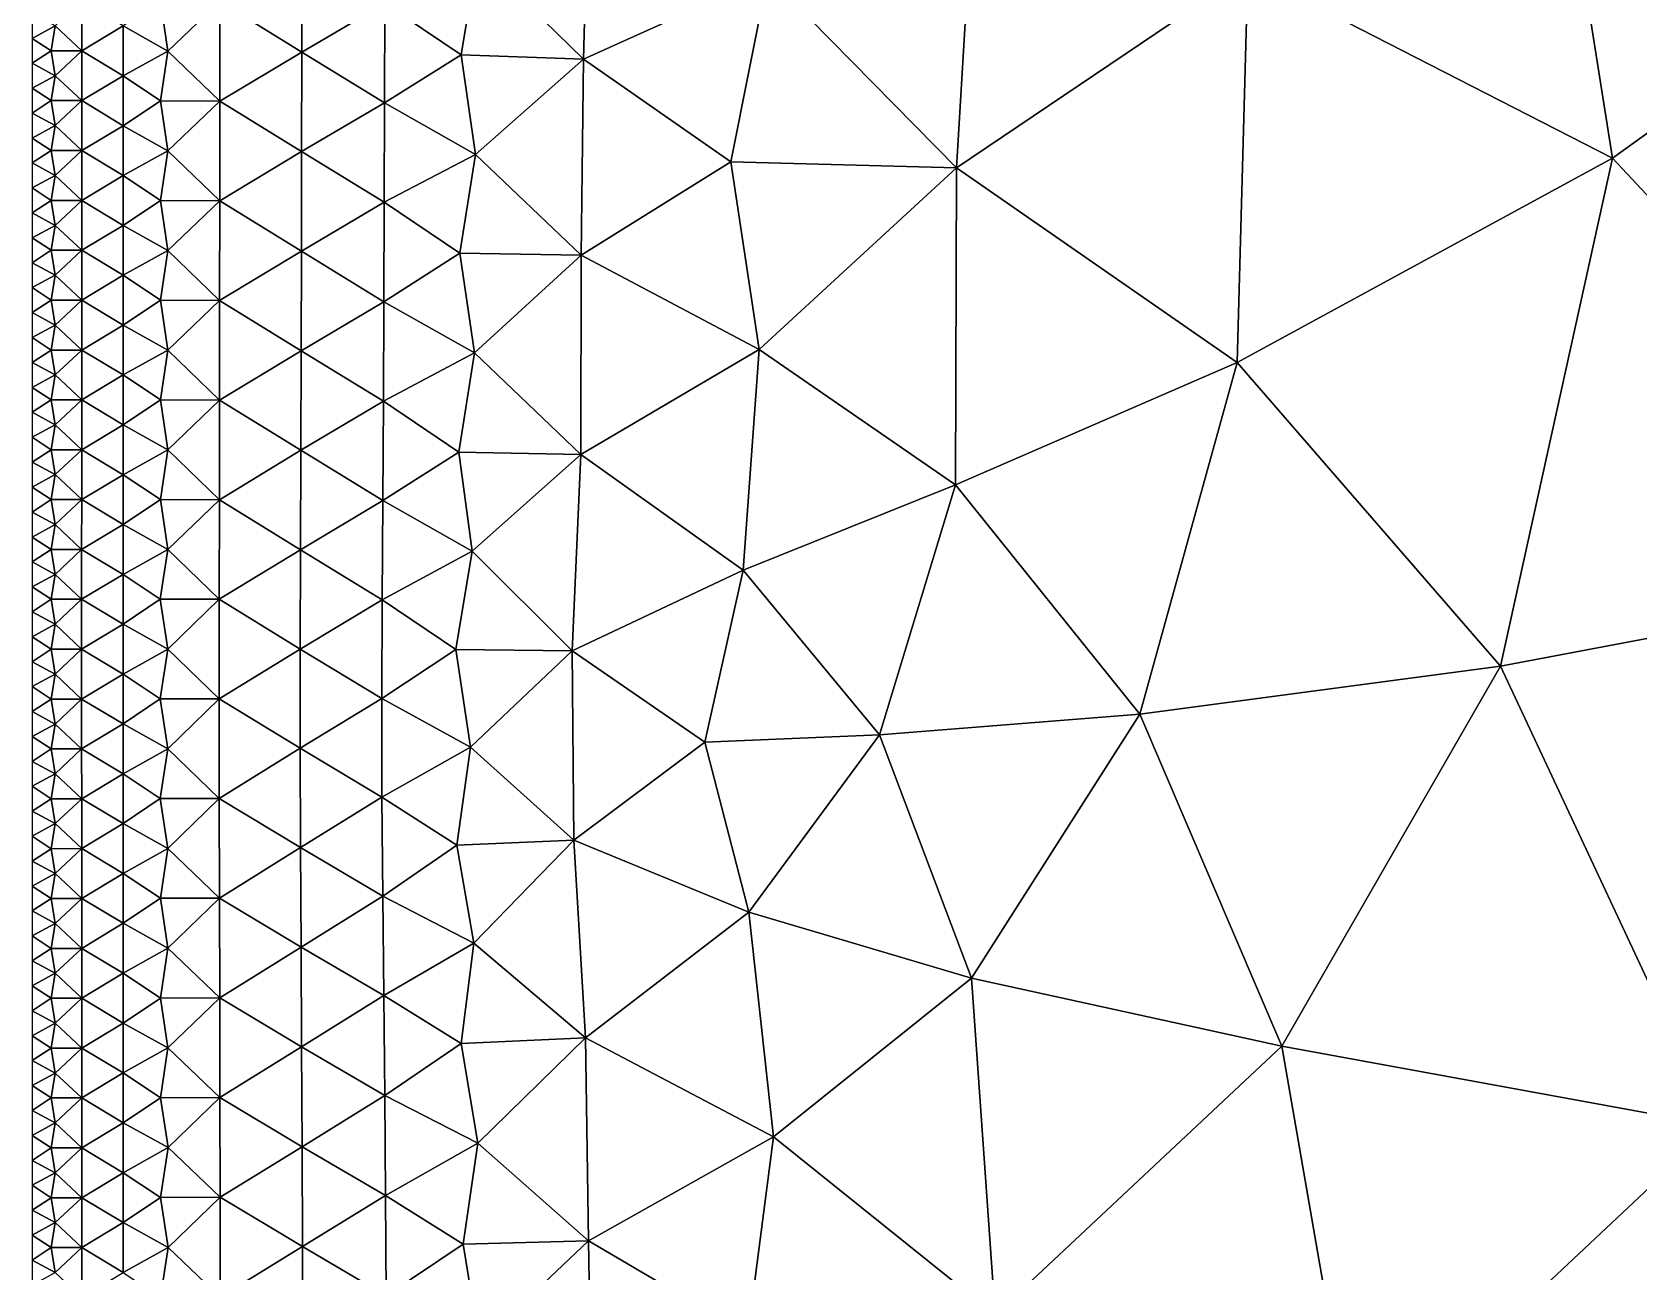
# Model space of a CAD drawing. Header units: metres. Extents: x 0 to 72, y -280 to 0.
# Drawn here: x 0.02 to 12.92, y -198.03 to -188.08 of the extents above; entities that cross this region are included whole.
import ezdxf

# ---------------------------------------------------------------- set-up
doc = ezdxf.new("R2010")
doc.units = ezdxf.units.M

msp = doc.modelspace()

# ---------------------------------------------------------------- linework, layer by layer
at = {"layer": 'layer', "color": 0}
for points in [[(12.7082, -189.088), (11.9925, -184.579), (9.7798, -187.588)], [(12.7082, -189.088), (17.0888, -185.937), (11.9925, -184.579)], [(15.8155, -192.409), (17.0888, -185.937), (12.7082, -189.088)], [(4.49052, -186.678), (3.59592, -187.461), (4.44672, -188.295)], [(4.49052, -186.678), (4.44672, -188.295), (5.92533, -187.625)], [(7.44162, -189.166), (7.59137, -186.663), (5.92533, -187.625)], [(7.44162, -189.166), (9.7798, -187.588), (7.59137, -186.663)], [(2.18621, -187.436), (1.52734, -187.831), (2.18438, -188.237)], [(2.18621, -187.436), (2.18438, -188.237), (2.8522, -187.846)], [(3.59592, -187.461), (2.8522, -187.846), (3.46317, -188.26)], [(3.59592, -187.461), (3.46317, -188.26), (4.44672, -188.295)], [(5.92533, -187.625), (4.44672, -188.295), (5.63018, -189.119)], [(5.92533, -187.625), (5.63018, -189.119), (7.44162, -189.166)], [(9.6951, -190.728), (9.7798, -187.588), (7.44162, -189.166)], [(9.6951, -190.728), (12.7082, -189.088), (9.7798, -187.588)], [(0.02, -187.926), (0.02, -188.127), (0.204028, -188.027)], [(0.417988, -187.827), (0.204028, -188.027), (0.41796, -188.227)], [(0.417988, -187.827), (0.41796, -188.227), (0.750919, -188.027)], [(1.05088, -187.828), (0.750919, -188.027), (1.11032, -188.229)], [(1.05088, -187.828), (1.11032, -188.229), (1.52734, -187.831)], [(1.52734, -187.831), (1.11032, -188.229), (1.52661, -188.631)], [(1.52734, -187.831), (1.52661, -188.631), (2.18438, -188.237)], [(2.8522, -187.846), (2.18438, -188.237), (2.84822, -188.645)], [(2.8522, -187.846), (2.84822, -188.645), (3.46317, -188.26)], [(0.204028, -188.027), (0.02, -188.127), (0.173519, -188.227)], [(0.204028, -188.027), (0.173519, -188.227), (0.41796, -188.227)], [(0.750919, -188.027), (0.41796, -188.227), (0.750849, -188.428)], [(0.750919, -188.027), (0.750849, -188.428), (1.11032, -188.229)], [(0.02, -188.127), (0.02, -188.327), (0.173519, -188.227)], [(0.173519, -188.227), (0.02, -188.327), (0.204016, -188.427)], [(0.173519, -188.227), (0.204016, -188.427), (0.41796, -188.227)], [(0.41796, -188.227), (0.204016, -188.427), (0.417932, -188.627)], [(0.41796, -188.227), (0.417932, -188.627), (0.750849, -188.428)], [(1.11032, -188.229), (0.750849, -188.428), (1.05061, -188.629)], [(1.11032, -188.229), (1.05061, -188.629), (1.52661, -188.631)], [(2.18438, -188.237), (1.52661, -188.631), (2.18268, -189.036)], [(2.18438, -188.237), (2.18268, -189.036), (2.84822, -188.645)], [(3.46317, -188.26), (2.84822, -188.645), (3.57989, -189.059)], [(3.46317, -188.26), (3.57989, -189.059), (4.44672, -188.295)], [(4.44672, -188.295), (3.57989, -189.059), (4.42704, -189.867)], [(4.44672, -188.295), (4.42704, -189.867), (5.63018, -189.119)], [(0.02, -188.327), (0.02, -188.527), (0.204016, -188.427)], [(0.204016, -188.427), (0.02, -188.527), (0.17351, -188.627)], [(0.204016, -188.427), (0.17351, -188.627), (0.417932, -188.627)], [(0.750849, -188.428), (0.417932, -188.627), (0.750775, -188.828)], [(0.750849, -188.428), (0.750775, -188.828), (1.05061, -188.629)], [(0.02, -188.527), (0.02, -188.727), (0.17351, -188.627)], [(0.17351, -188.627), (0.02, -188.727), (0.204005, -188.827)], [(0.17351, -188.627), (0.204005, -188.827), (0.417932, -188.627)], [(0.417932, -188.627), (0.204005, -188.827), (0.417905, -189.028)], [(0.417932, -188.627), (0.417905, -189.028), (0.750775, -188.828)], [(1.05061, -188.629), (0.750775, -188.828), (1.11, -189.029)], [(1.05061, -188.629), (1.11, -189.029), (1.52661, -188.631)], [(1.52661, -188.631), (1.11, -189.029), (1.52595, -189.431)], [(1.52661, -188.631), (1.52595, -189.431), (2.18268, -189.036)], [(2.84822, -188.645), (2.18268, -189.036), (2.84542, -189.443)], [(2.84822, -188.645), (2.84542, -189.443), (3.57989, -189.059)], [(0.02, -188.727), (0.02, -188.927), (0.204005, -188.827)], [(0.204005, -188.827), (0.02, -188.927), (0.173502, -189.027)], [(0.204005, -188.827), (0.173502, -189.027), (0.417905, -189.028)], [(0.750775, -188.828), (0.417905, -189.028), (0.750713, -189.228)], [(0.750775, -188.828), (0.750713, -189.228), (1.11, -189.029)], [(0.02, -188.927), (0.02, -189.127), (0.173502, -189.027)], [(0.173502, -189.027), (0.02, -189.127), (0.203995, -189.228)], [(0.173502, -189.027), (0.203995, -189.228), (0.417905, -189.028)], [(0.417905, -189.028), (0.203995, -189.228), (0.41788, -189.428)], [(0.417905, -189.028), (0.41788, -189.428), (0.750713, -189.228)], [(1.11, -189.029), (0.750713, -189.228), (1.05036, -189.429)], [(1.11, -189.029), (1.05036, -189.429), (1.52595, -189.431)], [(2.18268, -189.036), (1.52595, -189.431), (2.18129, -189.836)], [(2.18268, -189.036), (2.18129, -189.836), (2.84542, -189.443)], [(3.57989, -189.059), (2.84542, -189.443), (3.45353, -189.851)], [(3.57989, -189.059), (3.45353, -189.851), (4.42704, -189.867)], [(11.8082, -193.168), (12.7082, -189.088), (9.6951, -190.728)], [(15.8155, -192.409), (12.7082, -189.088), (11.8082, -193.168)], [(0.02, -189.127), (0.02, -189.327), (0.203995, -189.228)], [(0.203995, -189.228), (0.02, -189.327), (0.173494, -189.428)], [(0.203995, -189.228), (0.173494, -189.428), (0.41788, -189.428)], [(0.750713, -189.228), (0.41788, -189.428), (0.750643, -189.628)], [(0.750713, -189.228), (0.750643, -189.628), (1.05036, -189.429)], [(5.63018, -189.119), (4.42704, -189.867), (5.85612, -190.624)], [(5.63018, -189.119), (5.85612, -190.624), (7.44162, -189.166)], [(7.43172, -191.71), (7.44162, -189.166), (5.85612, -190.624)], [(7.43172, -191.71), (9.6951, -190.728), (7.44162, -189.166)], [(0.02, -189.327), (0.02, -189.528), (0.173494, -189.428)], [(0.173494, -189.428), (0.02, -189.528), (0.203984, -189.628)], [(0.173494, -189.428), (0.203984, -189.628), (0.41788, -189.428)], [(0.41788, -189.428), (0.203984, -189.628), (0.417854, -189.828)], [(0.41788, -189.428), (0.417854, -189.828), (0.750643, -189.628)], [(1.05036, -189.429), (0.750643, -189.628), (1.1097, -189.829)], [(1.05036, -189.429), (1.1097, -189.829), (1.52595, -189.431)], [(1.52595, -189.431), (1.1097, -189.829), (1.52531, -190.231)], [(1.52595, -189.431), (1.52531, -190.231), (2.18129, -189.836)], [(2.84542, -189.443), (2.18129, -189.836), (2.84319, -190.242)], [(2.84542, -189.443), (2.84319, -190.242), (3.45353, -189.851)], [(0.02, -189.528), (0.02, -189.728), (0.203984, -189.628)], [(0.203984, -189.628), (0.02, -189.728), (0.173486, -189.828)], [(0.02, -189.728), (0.02, -189.928), (0.173486, -189.828)], [(0.203984, -189.628), (0.173486, -189.828), (0.417854, -189.828)], [(0.750643, -189.628), (0.417854, -189.828), (0.750579, -190.029)], [(0.750643, -189.628), (0.750579, -190.029), (1.1097, -189.829)], [(0.173486, -189.828), (0.02, -189.928), (0.203973, -190.028)], [(0.173486, -189.828), (0.203973, -190.028), (0.417854, -189.828)], [(0.417854, -189.828), (0.203973, -190.028), (0.417824, -190.228)], [(0.417854, -189.828), (0.417824, -190.228), (0.750579, -190.029)], [(1.1097, -189.829), (0.750579, -190.029), (1.0501, -190.229)], [(1.1097, -189.829), (1.0501, -190.229), (1.52531, -190.231)], [(2.18129, -189.836), (1.52531, -190.231), (2.17984, -190.635)], [(2.18129, -189.836), (2.17984, -190.635), (2.84319, -190.242)], [(3.45353, -189.851), (2.84319, -190.242), (3.57268, -190.652)], [(3.45353, -189.851), (3.57268, -190.652), (4.42704, -189.867)], [(4.42704, -189.867), (3.57268, -190.652), (4.42473, -191.468)], [(4.42704, -189.867), (4.42473, -191.468), (5.85612, -190.624)], [(0.02, -189.928), (0.02, -190.128), (0.203973, -190.028)], [(0.203973, -190.028), (0.02, -190.128), (0.173477, -190.228)], [(0.02, -190.128), (0.02, -190.328), (0.173477, -190.228)], [(0.203973, -190.028), (0.173477, -190.228), (0.417824, -190.228)], [(0.750579, -190.029), (0.417824, -190.228), (0.750498, -190.429)], [(0.750579, -190.029), (0.750498, -190.429), (1.0501, -190.229)], [(0.173477, -190.228), (0.02, -190.328), (0.20396, -190.428)], [(0.173477, -190.228), (0.20396, -190.428), (0.417824, -190.228)], [(0.417824, -190.228), (0.20396, -190.428), (0.417791, -190.629)], [(0.417824, -190.228), (0.417791, -190.629), (0.750498, -190.429)], [(1.0501, -190.229), (0.750498, -190.429), (1.10936, -190.63)], [(1.0501, -190.229), (1.10936, -190.63), (1.52531, -190.231)], [(1.52531, -190.231), (1.10936, -190.63), (1.52451, -191.031)], [(1.52531, -190.231), (1.52451, -191.031), (2.17984, -190.635)], [(2.84319, -190.242), (2.17984, -190.635), (2.8405, -191.04)], [(2.84319, -190.242), (2.8405, -191.04), (3.57268, -190.652)], [(0.02, -190.328), (0.02, -190.528), (0.20396, -190.428)], [(0.20396, -190.428), (0.02, -190.528), (0.173466, -190.629)], [(0.20396, -190.428), (0.173466, -190.629), (0.417791, -190.629)], [(0.750498, -190.429), (0.417791, -190.629), (0.750413, -190.829)], [(0.750498, -190.429), (0.750413, -190.829), (1.10936, -190.63)], [(0.02, -190.528), (0.02, -190.729), (0.173466, -190.629)], [(0.173466, -190.629), (0.02, -190.729), (0.203945, -190.829)], [(0.173466, -190.629), (0.203945, -190.829), (0.417791, -190.629)], [(0.417791, -190.629), (0.203945, -190.829), (0.417752, -191.029)], [(0.417791, -190.629), (0.417752, -191.029), (0.750413, -190.829)], [(1.10936, -190.63), (0.750413, -190.829), (1.04978, -191.03)], [(1.10936, -190.63), (1.04978, -191.03), (1.52451, -191.031)], [(2.17984, -190.635), (1.52451, -191.031), (2.17773, -191.434)], [(2.17984, -190.635), (2.17773, -191.434), (2.8405, -191.04)], [(5.85612, -190.624), (4.42473, -191.468), (5.72868, -192.395)], [(5.85612, -190.624), (5.72868, -192.395), (7.43172, -191.71)], [(0.02, -190.729), (0.02, -190.929), (0.203945, -190.829)], [(3.57268, -190.652), (2.8405, -191.04), (3.44631, -191.448)], [(3.57268, -190.652), (3.44631, -191.448), (4.42473, -191.468)], [(8.91377, -193.551), (9.6951, -190.728), (7.43172, -191.71)], [(11.8082, -193.168), (9.6951, -190.728), (8.91377, -193.551)], [(0.203945, -190.829), (0.02, -190.929), (0.173453, -191.029)], [(0.203945, -190.829), (0.173453, -191.029), (0.417752, -191.029)], [(0.750413, -190.829), (0.417752, -191.029), (0.750307, -191.229)], [(0.750413, -190.829), (0.750307, -191.229), (1.04978, -191.03)], [(0.02, -190.929), (0.02, -191.129), (0.173453, -191.029)], [(0.173453, -191.029), (0.02, -191.129), (0.203928, -191.229)], [(0.173453, -191.029), (0.203928, -191.229), (0.417752, -191.029)], [(0.417752, -191.029), (0.203928, -191.229), (0.41771, -191.429)], [(0.417752, -191.029), (0.41771, -191.429), (0.750307, -191.229)], [(1.04978, -191.03), (0.750307, -191.229), (1.10891, -191.43)], [(1.04978, -191.03), (1.10891, -191.43), (1.52451, -191.031)], [(1.52451, -191.031), (1.10891, -191.43), (1.52349, -191.831)], [(1.52451, -191.031), (1.52349, -191.831), (2.17773, -191.434)], [(0.02, -191.129), (0.02, -191.329), (0.203928, -191.229)], [(2.8405, -191.04), (2.17773, -191.434), (2.83534, -191.838)], [(2.8405, -191.04), (2.83534, -191.838), (3.44631, -191.448)], [(0.203928, -191.229), (0.02, -191.329), (0.17344, -191.429)], [(0.203928, -191.229), (0.17344, -191.429), (0.41771, -191.429)], [(0.750307, -191.229), (0.41771, -191.429), (0.750202, -191.63)], [(0.750307, -191.229), (0.750202, -191.63), (1.10891, -191.43)], [(0.02, -191.329), (0.02, -191.529), (0.17344, -191.429)], [(0.17344, -191.429), (0.02, -191.529), (0.203911, -191.629)], [(0.02, -191.529), (0.02, -191.729), (0.203911, -191.629)], [(0.17344, -191.429), (0.203911, -191.629), (0.41771, -191.429)], [(0.41771, -191.429), (0.203911, -191.629), (0.417667, -191.83)], [(0.41771, -191.429), (0.417667, -191.83), (0.750202, -191.63)], [(1.10891, -191.43), (0.750202, -191.63), (1.04937, -191.83)], [(1.10891, -191.43), (1.04937, -191.83), (1.52349, -191.831)], [(2.17773, -191.434), (1.52349, -191.831), (2.17504, -192.233)], [(2.17773, -191.434), (2.17504, -192.233), (2.83534, -191.838)], [(3.44631, -191.448), (2.83534, -191.838), (3.55324, -192.244)], [(3.44631, -191.448), (3.55324, -192.244), (4.42473, -191.468)], [(4.42473, -191.468), (3.55324, -192.244), (4.35586, -193.044)], [(4.42473, -191.468), (4.35586, -193.044), (5.72868, -192.395)], [(0.203911, -191.629), (0.02, -191.729), (0.173426, -191.829)], [(0.203911, -191.629), (0.173426, -191.829), (0.417667, -191.83)], [(0.750202, -191.63), (0.417667, -191.83), (0.75009, -192.03)], [(0.750202, -191.63), (0.75009, -192.03), (1.04937, -191.83)], [(0.02, -191.729), (0.02, -191.93), (0.173426, -191.829)], [(6.82407, -193.719), (7.43172, -191.71), (5.72868, -192.395)], [(8.91377, -193.551), (7.43172, -191.71), (6.82407, -193.719)], [(0.173426, -191.829), (0.02, -191.93), (0.203894, -192.03)], [(0.02, -191.93), (0.02, -192.13), (0.203894, -192.03)], [(0.173426, -191.829), (0.203894, -192.03), (0.417667, -191.83)], [(0.417667, -191.83), (0.203894, -192.03), (0.417627, -192.23)], [(0.417667, -191.83), (0.417627, -192.23), (0.75009, -192.03)], [(1.04937, -191.83), (0.75009, -192.03), (1.10844, -192.23)], [(1.04937, -191.83), (1.10844, -192.23), (1.52349, -191.831)], [(1.52349, -191.831), (1.10844, -192.23), (1.52254, -192.63)], [(1.52349, -191.831), (1.52254, -192.63), (2.17504, -192.233)], [(2.83534, -191.838), (2.17504, -192.233), (2.82943, -192.634)], [(2.83534, -191.838), (2.82943, -192.634), (3.55324, -192.244)], [(0.203894, -192.03), (0.02, -192.13), (0.173414, -192.23)], [(0.203894, -192.03), (0.173414, -192.23), (0.417627, -192.23)], [(0.75009, -192.03), (0.417627, -192.23), (0.750002, -192.43)], [(0.75009, -192.03), (0.750002, -192.43), (1.10844, -192.23)], [(0.02, -192.13), (0.02, -192.33), (0.173414, -192.23)], [(0.173414, -192.23), (0.02, -192.33), (0.20388, -192.43)], [(0.173414, -192.23), (0.20388, -192.43), (0.417627, -192.23)], [(0.417627, -192.23), (0.20388, -192.43), (0.417598, -192.63)], [(0.417627, -192.23), (0.417598, -192.63), (0.750002, -192.43)], [(1.10844, -192.23), (0.750002, -192.43), (1.04902, -192.63)], [(1.10844, -192.23), (1.04902, -192.63), (1.52254, -192.63)], [(2.17504, -192.233), (1.52254, -192.63), (2.17297, -193.03)], [(2.17504, -192.233), (2.17297, -193.03), (2.82943, -192.634)], [(3.55324, -192.244), (2.82943, -192.634), (3.42246, -193.033)], [(3.55324, -192.244), (3.42246, -193.033), (4.35586, -193.044)], [(0.02, -192.33), (0.02, -192.53), (0.20388, -192.43)], [(0.20388, -192.43), (0.02, -192.53), (0.173405, -192.63)], [(0.20388, -192.43), (0.173405, -192.63), (0.417598, -192.63)], [(0.750002, -192.43), (0.417598, -192.63), (0.749935, -192.83)], [(0.750002, -192.43), (0.749935, -192.83), (1.04902, -192.63)], [(5.72868, -192.395), (4.35586, -193.044), (5.41981, -193.778)], [(5.72868, -192.395), (5.41981, -193.778), (6.82407, -193.719)], [(13.5337, -196.853), (15.8155, -192.409), (11.8082, -193.168)], [(0.02, -192.53), (0.02, -192.73), (0.173405, -192.63)], [(0.173405, -192.63), (0.02, -192.73), (0.203871, -192.83)], [(0.173405, -192.63), (0.203871, -192.83), (0.417598, -192.63)], [(0.417598, -192.63), (0.203871, -192.83), (0.417583, -193.03)], [(0.417598, -192.63), (0.417583, -193.03), (0.749935, -192.83)], [(1.04902, -192.63), (0.749935, -192.83), (1.10813, -193.03)], [(1.04902, -192.63), (1.10813, -193.03), (1.52254, -192.63)], [(1.52254, -192.63), (1.10813, -193.03), (1.52218, -193.429)], [(1.52254, -192.63), (1.52218, -193.429), (2.17297, -193.03)], [(2.82943, -192.634), (2.17297, -193.03), (2.82619, -193.427)], [(2.82943, -192.634), (2.82619, -193.427), (3.42246, -193.033)], [(0.02, -192.73), (0.02, -192.93), (0.203871, -192.83)], [(0.203871, -192.83), (0.02, -192.93), (0.173401, -193.03)], [(0.203871, -192.83), (0.173401, -193.03), (0.417583, -193.03)], [(0.749935, -192.83), (0.417583, -193.03), (0.749914, -193.23)], [(0.749935, -192.83), (0.749914, -193.23), (1.10813, -193.03)], [(0.02, -192.93), (0.02, -193.131), (0.173401, -193.03)], [(0.173401, -193.03), (0.02, -193.131), (0.203869, -193.231)], [(0.173401, -193.03), (0.203869, -193.231), (0.417583, -193.03)], [(0.417583, -193.03), (0.203869, -193.231), (0.417586, -193.431)], [(0.417583, -193.03), (0.417586, -193.431), (0.749914, -193.23)], [(1.10813, -193.03), (0.749914, -193.23), (1.04891, -193.43)], [(1.10813, -193.03), (1.04891, -193.43), (1.52218, -193.429)], [(2.17297, -193.03), (1.52218, -193.429), (2.17288, -193.826)], [(2.17297, -193.03), (2.17288, -193.826), (2.82619, -193.427)], [(3.42246, -193.033), (2.82619, -193.427), (3.53909, -193.816)], [(3.42246, -193.033), (3.53909, -193.816), (4.35586, -193.044)], [(4.35586, -193.044), (3.53909, -193.816), (4.36761, -194.563)], [(4.35586, -193.044), (4.36761, -194.563), (5.41981, -193.778)], [(0.02, -193.131), (0.02, -193.331), (0.203869, -193.231)], [(10.0519, -196.216), (11.8082, -193.168), (8.91377, -193.551)], [(13.5337, -196.853), (11.8082, -193.168), (10.0519, -196.216)], [(0.203869, -193.231), (0.02, -193.331), (0.173403, -193.431)], [(0.02, -193.331), (0.02, -193.531), (0.173403, -193.431)], [(0.203869, -193.231), (0.173403, -193.431), (0.417586, -193.431)], [(0.749914, -193.23), (0.417586, -193.431), (0.74994, -193.63)], [(0.749914, -193.23), (0.74994, -193.63), (1.04891, -193.43)], [(0.173403, -193.431), (0.02, -193.531), (0.203875, -193.631)], [(0.173403, -193.431), (0.203875, -193.631), (0.417586, -193.431)], [(0.417586, -193.431), (0.203875, -193.631), (0.417609, -193.831)], [(0.417586, -193.431), (0.417609, -193.831), (0.74994, -193.63)], [(1.04891, -193.43), (0.74994, -193.63), (1.10821, -193.83)], [(1.04891, -193.43), (1.10821, -193.83), (1.52218, -193.429)], [(1.52218, -193.429), (1.10821, -193.83), (1.52275, -194.229)], [(1.52218, -193.429), (1.52275, -194.229), (2.17288, -193.826)], [(2.82619, -193.427), (2.17288, -193.826), (2.82814, -194.219)], [(2.82619, -193.427), (2.82814, -194.219), (3.53909, -193.816)], [(0.02, -193.531), (0.02, -193.731), (0.203875, -193.631)], [(7.56237, -195.671), (8.91377, -193.551), (6.82407, -193.719)], [(10.0519, -196.216), (8.91377, -193.551), (7.56237, -195.671)], [(0.203875, -193.631), (0.02, -193.731), (0.173411, -193.831)], [(0.02, -193.731), (0.02, -193.931), (0.173411, -193.831)], [(0.203875, -193.631), (0.173411, -193.831), (0.417609, -193.831)], [(0.74994, -193.63), (0.417609, -193.831), (0.750015, -194.031)], [(0.74994, -193.63), (0.750015, -194.031), (1.10821, -193.83)], [(5.41981, -193.778), (5.77312, -195.142), (6.82407, -193.719)], [(6.82407, -193.719), (5.77312, -195.142), (7.56237, -195.671)], [(0.173411, -193.831), (0.02, -193.931), (0.203889, -194.031)], [(0.173411, -193.831), (0.203889, -194.031), (0.417609, -193.831)], [(0.417609, -193.831), (0.203889, -194.031), (0.417652, -194.231)], [(0.417609, -193.831), (0.417652, -194.231), (0.750015, -194.031)], [(1.10821, -193.83), (0.750015, -194.031), (1.04917, -194.23)], [(1.10821, -193.83), (1.04917, -194.23), (1.52275, -194.229)], [(2.17288, -193.826), (1.52275, -194.229), (2.1753, -194.623)], [(2.17288, -193.826), (2.1753, -194.623), (2.82814, -194.219)], [(3.53909, -193.816), (2.82814, -194.219), (3.42848, -194.603)], [(3.53909, -193.816), (3.42848, -194.603), (4.36761, -194.563)], [(5.41981, -193.778), (4.36761, -194.563), (5.77312, -195.142)], [(0.02, -193.931), (0.02, -194.131), (0.203889, -194.031)], [(0.203889, -194.031), (0.02, -194.131), (0.173425, -194.231)], [(0.02, -194.131), (0.02, -194.331), (0.173425, -194.231)], [(0.203889, -194.031), (0.173425, -194.231), (0.417652, -194.231)], [(0.750015, -194.031), (0.417652, -194.231), (0.750141, -194.431)], [(0.750015, -194.031), (0.750141, -194.431), (1.04917, -194.23)], [(0.173425, -194.231), (0.02, -194.331), (0.20391, -194.431)], [(0.173425, -194.231), (0.20391, -194.431), (0.417652, -194.231)], [(0.417652, -194.231), (0.20391, -194.431), (0.417709, -194.631)], [(0.417652, -194.231), (0.417709, -194.631), (0.750141, -194.431)], [(1.04917, -194.23), (0.750141, -194.431), (1.10872, -194.63)], [(1.04917, -194.23), (1.10872, -194.63), (1.52275, -194.229)], [(1.52275, -194.229), (1.10872, -194.63), (1.52417, -195.028)], [(1.52275, -194.229), (1.52417, -195.028), (2.1753, -194.623)], [(2.82814, -194.219), (2.1753, -194.623), (2.83536, -195.013)], [(2.82814, -194.219), (2.83536, -195.013), (3.42848, -194.603)], [(0.02, -194.331), (0.02, -194.532), (0.20391, -194.431)], [(0.20391, -194.431), (0.02, -194.532), (0.173444, -194.632)], [(0.20391, -194.431), (0.173444, -194.632), (0.417709, -194.631)], [(0.750141, -194.431), (0.417709, -194.631), (0.750292, -194.831)], [(0.750141, -194.431), (0.750292, -194.831), (1.10872, -194.63)], [(0.02, -194.532), (0.02, -194.732), (0.173444, -194.632)], [(0.173444, -194.632), (0.02, -194.732), (0.203936, -194.832)], [(0.173444, -194.632), (0.203936, -194.832), (0.417709, -194.631)], [(0.417709, -194.631), (0.203936, -194.832), (0.417776, -195.032)], [(0.417709, -194.631), (0.417776, -195.032), (0.750292, -194.831)], [(1.10872, -194.63), (0.750292, -194.831), (1.04975, -195.03)], [(1.10872, -194.63), (1.04975, -195.03), (1.52417, -195.028)], [(2.1753, -194.623), (1.52417, -195.028), (2.17944, -195.422)], [(2.1753, -194.623), (2.17944, -195.422), (2.83536, -195.013)], [(3.42848, -194.603), (2.83536, -195.013), (3.56691, -195.391)], [(3.42848, -194.603), (3.56691, -195.391), (4.36761, -194.563)], [(4.36761, -194.563), (3.56691, -195.391), (4.46259, -196.149)], [(4.36761, -194.563), (4.46259, -196.149), (5.77312, -195.142)], [(0.02, -194.732), (0.02, -194.932), (0.203936, -194.832)], [(0.203936, -194.832), (0.02, -194.932), (0.173465, -195.032)], [(0.203936, -194.832), (0.173465, -195.032), (0.417776, -195.032)], [(0.750292, -194.831), (0.417776, -195.032), (0.750477, -195.231)], [(0.750292, -194.831), (0.750477, -195.231), (1.04975, -195.03)], [(0.02, -194.932), (0.02, -195.132), (0.173465, -195.032)], [(0.173465, -195.032), (0.02, -195.132), (0.203964, -195.232)], [(0.173465, -195.032), (0.203964, -195.232), (0.417776, -195.032)], [(0.417776, -195.032), (0.203964, -195.232), (0.417848, -195.432)], [(0.417776, -195.032), (0.417848, -195.432), (0.750477, -195.231)], [(1.04975, -195.03), (0.750477, -195.231), (1.10949, -195.43)], [(1.04975, -195.03), (1.10949, -195.43), (1.52417, -195.028)], [(1.52417, -195.028), (1.10949, -195.43), (1.52595, -195.828)], [(1.52417, -195.028), (1.52595, -195.828), (2.17944, -195.422)], [(2.83536, -195.013), (2.17944, -195.422), (2.84463, -195.811)], [(2.83536, -195.013), (2.84463, -195.811), (3.56691, -195.391)], [(0.02, -195.132), (0.02, -195.332), (0.203964, -195.232)], [(5.77312, -195.142), (4.46259, -196.149), (5.97104, -196.946)], [(5.77312, -195.142), (5.97104, -196.946), (7.56237, -195.671)], [(0.203964, -195.232), (0.02, -195.332), (0.173488, -195.432)], [(0.203964, -195.232), (0.173488, -195.432), (0.417848, -195.432)], [(0.750477, -195.231), (0.417848, -195.432), (0.750651, -195.632)], [(0.750477, -195.231), (0.750651, -195.632), (1.10949, -195.43)], [(0.02, -195.332), (0.02, -195.532), (0.173488, -195.432)], [(3.56691, -195.391), (2.84463, -195.811), (3.464, -196.196)], [(3.56691, -195.391), (3.464, -196.196), (4.46259, -196.149)], [(0.173488, -195.432), (0.02, -195.532), (0.203993, -195.632)], [(0.02, -195.532), (0.02, -195.733), (0.203993, -195.632)], [(0.173488, -195.432), (0.203993, -195.632), (0.417848, -195.432)], [(0.417848, -195.432), (0.203993, -195.632), (0.417918, -195.832)], [(0.417848, -195.432), (0.417918, -195.832), (0.750651, -195.632)], [(1.10949, -195.43), (0.750651, -195.632), (1.05044, -195.831)], [(1.10949, -195.43), (1.05044, -195.831), (1.52595, -195.828)], [(2.17944, -195.422), (1.52595, -195.828), (2.18377, -196.222)], [(2.17944, -195.422), (2.18377, -196.222), (2.84463, -195.811)], [(0.203993, -195.632), (0.02, -195.733), (0.173509, -195.833)], [(0.203993, -195.632), (0.173509, -195.833), (0.417918, -195.832)], [(0.750651, -195.632), (0.417918, -195.832), (0.750833, -196.032)], [(0.750651, -195.632), (0.750833, -196.032), (1.05044, -195.831)], [(7.56237, -195.671), (5.97104, -196.946), (7.75063, -198.374)], [(7.75063, -198.374), (10.0519, -196.216), (7.56237, -195.671)], [(0.02, -195.733), (0.02, -195.933), (0.173509, -195.833)], [(0.173509, -195.833), (0.02, -195.933), (0.20402, -196.033)], [(0.02, -195.933), (0.02, -196.133), (0.20402, -196.033)], [(0.173509, -195.833), (0.20402, -196.033), (0.417918, -195.832)], [(0.417918, -195.832), (0.20402, -196.033), (0.417981, -196.233)], [(0.417918, -195.832), (0.417981, -196.233), (0.750833, -196.032)], [(1.05044, -195.831), (0.750833, -196.032), (1.11029, -196.231)], [(1.05044, -195.831), (1.11029, -196.231), (1.52595, -195.828)], [(1.52595, -195.828), (1.11029, -196.231), (1.52754, -196.629)], [(1.52595, -195.828), (1.52754, -196.629), (2.18377, -196.222)], [(2.84463, -195.811), (2.18377, -196.222), (2.8528, -196.613)], [(2.84463, -195.811), (2.8528, -196.613), (3.464, -196.196)], [(0.20402, -196.033), (0.02, -196.133), (0.173529, -196.233)], [(0.20402, -196.033), (0.173529, -196.233), (0.417981, -196.233)], [(0.750833, -196.032), (0.417981, -196.233), (0.750981, -196.432)], [(0.750833, -196.032), (0.750981, -196.432), (1.11029, -196.231)], [(0.02, -196.133), (0.02, -196.333), (0.173529, -196.233)], [(3.464, -196.196), (3.59838, -196.996), (4.46259, -196.149)], [(4.46259, -196.149), (3.59838, -196.996), (4.48562, -197.781)], [(4.46259, -196.149), (4.48562, -197.781), (5.97104, -196.946)], [(0.173529, -196.233), (0.02, -196.333), (0.204044, -196.433)], [(0.173529, -196.233), (0.204044, -196.433), (0.417981, -196.233)], [(0.417981, -196.233), (0.204044, -196.433), (0.418037, -196.633)], [(0.417981, -196.233), (0.418037, -196.633), (0.750981, -196.432)], [(1.11029, -196.231), (0.750981, -196.432), (1.05103, -196.632)], [(1.11029, -196.231), (1.05103, -196.632), (1.52754, -196.629)], [(2.18377, -196.222), (1.52754, -196.629), (2.18711, -197.024)], [(2.18377, -196.222), (2.18711, -197.024), (2.8528, -196.613)], [(3.464, -196.196), (2.8528, -196.613), (3.59838, -196.996)], [(10.6364, -199.576), (10.0519, -196.216), (7.75063, -198.374)], [(10.6364, -199.576), (13.5337, -196.853), (10.0519, -196.216)], [(0.02, -196.333), (0.02, -196.533), (0.204044, -196.433)], [(0.204044, -196.433), (0.02, -196.533), (0.173546, -196.633)], [(0.204044, -196.433), (0.173546, -196.633), (0.418037, -196.633)], [(0.750981, -196.432), (0.418037, -196.633), (0.751123, -196.833)], [(0.750981, -196.432), (0.751123, -196.833), (1.05103, -196.632)], [(0.02, -196.533), (0.02, -196.733), (0.173546, -196.633)], [(0.173546, -196.633), (0.02, -196.733), (0.204065, -196.833)], [(0.173546, -196.633), (0.204065, -196.833), (0.418037, -196.633)], [(0.418037, -196.633), (0.204065, -196.833), (0.418084, -197.033)], [(0.418037, -196.633), (0.418084, -197.033), (0.751123, -196.833)], [(1.05103, -196.632), (0.751123, -196.833), (1.11092, -197.032)], [(1.05103, -196.632), (1.11092, -197.032), (1.52754, -196.629)], [(1.52754, -196.629), (1.11092, -197.032), (1.52872, -197.43)], [(1.52754, -196.629), (1.52872, -197.43), (2.18711, -197.024)], [(2.8528, -196.613), (2.18711, -197.024), (2.8577, -197.417)], [(2.8528, -196.613), (2.8577, -197.417), (3.59838, -196.996)], [(0.02, -196.733), (0.02, -196.934), (0.204065, -196.833)], [(0.204065, -196.833), (0.02, -196.934), (0.17356, -197.034)], [(0.204065, -196.833), (0.17356, -197.034), (0.418084, -197.033)], [(0.751123, -196.833), (0.418084, -197.033), (0.751229, -197.233)], [(0.751123, -196.833), (0.751229, -197.233), (1.11092, -197.032)], [(0.02, -196.934), (0.02, -197.134), (0.17356, -197.034)], [(5.97104, -196.946), (4.48562, -197.781), (5.76641, -198.533)], [(5.97104, -196.946), (5.76641, -198.533), (7.75063, -198.374)], [(13.825, -201.492), (13.5337, -196.853), (10.6364, -199.576)], [(0.17356, -197.034), (0.02, -197.134), (0.204082, -197.234)], [(0.17356, -197.034), (0.204082, -197.234), (0.418084, -197.033)], [(0.418084, -197.033), (0.204082, -197.234), (0.418123, -197.434)], [(0.418084, -197.033), (0.418123, -197.434), (0.751229, -197.233)], [(1.11092, -197.032), (0.751229, -197.233), (1.05146, -197.433)], [(1.11092, -197.032), (1.05146, -197.433), (1.52872, -197.43)], [(2.18711, -197.024), (1.52872, -197.43), (2.18939, -197.826)], [(2.18711, -197.024), (2.18939, -197.826), (2.8577, -197.417)], [(3.59838, -196.996), (2.8577, -197.417), (3.47986, -197.808)], [(3.59838, -196.996), (3.47986, -197.808), (4.48562, -197.781)], [(0.02, -197.134), (0.02, -197.334), (0.204082, -197.234)], [(0.204082, -197.234), (0.02, -197.334), (0.173572, -197.434)], [(0.02, -197.334), (0.02, -197.534), (0.173572, -197.434)], [(0.204082, -197.234), (0.173572, -197.434), (0.418123, -197.434)], [(0.751229, -197.233), (0.418123, -197.434), (0.751328, -197.633)], [(0.751229, -197.233), (0.751328, -197.633), (1.05146, -197.433)], [(0.173572, -197.434), (0.02, -197.534), (0.204096, -197.634)], [(0.173572, -197.434), (0.204096, -197.634), (0.418123, -197.434)], [(0.418123, -197.434), (0.204096, -197.634), (0.418155, -197.834)], [(0.418123, -197.434), (0.418155, -197.834), (0.751328, -197.633)], [(1.05146, -197.433), (0.751328, -197.633), (1.11137, -197.833)], [(1.05146, -197.433), (1.11137, -197.833), (1.52872, -197.43)], [(1.52872, -197.43), (1.11137, -197.833), (1.52954, -198.232)], [(1.52872, -197.43), (1.52954, -198.232), (2.18939, -197.826)], [(2.8577, -197.417), (2.18939, -197.826), (2.86152, -198.221)], [(2.8577, -197.417), (2.86152, -198.221), (3.47986, -197.808)], [(0.02, -197.534), (0.02, -197.734), (0.204096, -197.634)], [(0.204096, -197.634), (0.02, -197.734), (0.173582, -197.834)], [(0.02, -197.734), (0.02, -197.934), (0.173582, -197.834)], [(0.204096, -197.634), (0.173582, -197.834), (0.418155, -197.834)], [(0.751328, -197.633), (0.418155, -197.834), (0.751401, -198.034)], [(0.751328, -197.633), (0.751401, -198.034), (1.11137, -197.833)], [(0.173582, -197.834), (0.02, -197.934), (0.204108, -198.034)], [(0.173582, -197.834), (0.204108, -198.034), (0.418155, -197.834)], [(0.418155, -197.834), (0.204108, -198.034), (0.418182, -198.234)], [(0.418155, -197.834), (0.418182, -198.234), (0.751401, -198.034)], [(1.11137, -197.833), (0.751401, -198.034), (1.05176, -198.234)], [(1.11137, -197.833), (1.05176, -198.234), (1.52954, -198.232)], [(2.18939, -197.826), (1.52954, -198.232), (2.19108, -198.629)], [(2.18939, -197.826), (2.19108, -198.629), (2.86152, -198.221)], [(3.47986, -197.808), (2.86152, -198.221), (3.6125, -198.61)], [(3.47986, -197.808), (3.6125, -198.61), (4.48562, -197.781)], [(4.48562, -197.781), (3.6125, -198.61), (4.51229, -199.396)], [(4.48562, -197.781), (4.51229, -199.396), (5.76641, -198.533)], [(0.02, -197.934), (0.02, -198.135), (0.204108, -198.034)]]:
    msp.add_3dface(points, dxfattribs=at)

doc.saveas('drawing.dxf')
